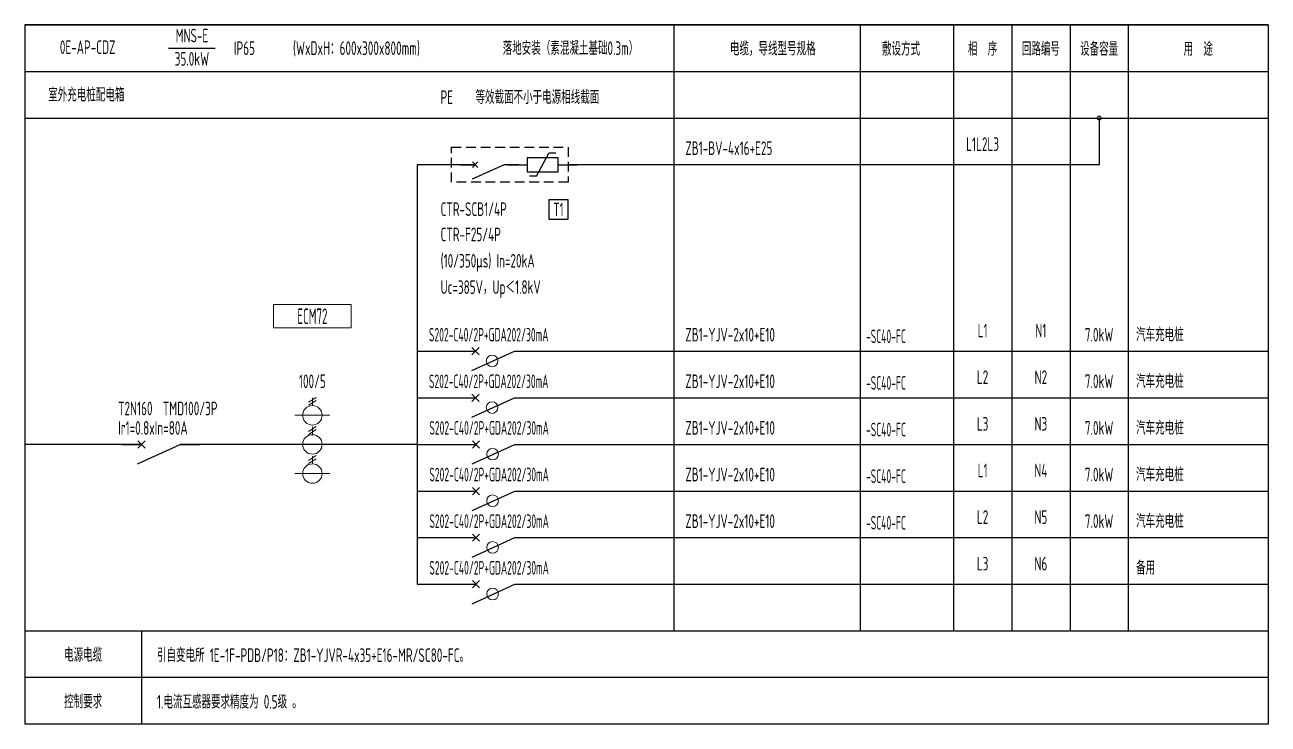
# Model space of a CAD drawing. Header units: millimetres. Extents: x 642589 to 822030, y 613835 to 674235.
# Drawn here: x 790030 to 822030, y 651230 to 669230 of the extents above; entities that cross this region are included whole.
import ezdxf
from ezdxf.enums import TextEntityAlignment as Align

# ---------------------------------------------------------------- set-up
doc = ezdxf.new("R2010")
doc.units = ezdxf.units.MM
doc.header["$LTSCALE"] = 500
doc.linetypes.add('DASHED', pattern=[0.75, 0.5, -0.25])
for name, color, linetype in [('电-系统-PE线', 3, 'JD'), ('电-系统-其他', 5, 'DASHED'), ('电-系统-布线', 7, 'Continuous'), ('电-系统-标注文字', 4, 'Continuous'), ('电-系统-标注线', 2, 'Continuous'), ('电-系统-设备', 121, 'Continuous')]:
    doc.layers.add(name, color=color, linetype=linetype)
doc.styles.get("Standard").update_dxf_attribs({"font": 'txt', "bigfont": 'AllInOneBig.shx'})
doc.styles.add('XD2008', font='xd-hzs.shx', dxfattribs={"width": 0.7, "bigfont": 'xd-hztxt.shx'})
doc.linetypes.add('JD', pattern='A,1.2,-0.01,["/",Standard,S=0.5,R=0,X=-0.1,Y=-0.2],-0.01,1.2,-0.4,0.1,-0.4', length=3.32)

# ---------------------------------------------------------------- blocks, each defined once
blk = doc.blocks.new('M_M7')
for p, q in [((-0.25, -0.2), (0, -0.75)), ((-0.047, -0.297), (0.047, -0.203)), ((-0.047, -0.203), (0.047, -0.297))]:
    blk.add_line(p, q)
for points in [[(0, 0), (0, -0.25)], [(0, -0.75), (0, -1)]]:
    blk.add_lwpolyline(points)
at = {"width": 0.8, "flags": 9}
blk.add_attdef('S', (0.25, -0.5), '', height=0.2, dxfattribs=at)
blk = doc.blocks.new('M_M17')
for p, q in [((-0.1, -0.728), (-0.1, -0.283)), ((-0.1, -0.283), (0.1, -0.283)), ((0.1, -0.283), (0.1, -0.728)), ((0.165, -0.416), (0.165, -0.316)), ((0.165, -0.416), (-0.167, -0.595)), ((-0.167, -0.695), (-0.167, -0.595)), ((0.1, -0.728), (-0.1, -0.728))]:
    blk.add_line(p, q)
for points in [[(0, 0), (0, -0.283)], [(0, -0.728), (0, -1)]]:
    blk.add_lwpolyline(points)
blk = doc.blocks.new('$Element$00000587')
for points in [[(0, 0), (0, -0.25)], [(0, -1), (0, -0.75), (-0.25, -0.2)], [(-0.047, -0.297), (0.047, -0.203)], [(-0.047, -0.203), (0.047, -0.297)]]:
    blk.add_lwpolyline(points)
at = {"flags": 9}
blk.add_attdef('S', (0, 0), '', height=0.00000667, dxfattribs=at)

msp = doc.modelspace()

# ---------------------------------------------------------------- linework, layer by layer
at = {"layer": '电-系统-PE线'}
msp.add_line((790030, 666830), (822030, 666830), dxfattribs=at)
at = {"layer": '电-系统-其他', "elevation": -186036}
msp.add_lwpolyline([(801013, 666080), (804013, 666080), (804013, 665180), (801013, 665180)], close=True, dxfattribs=at)
at = {"layer": '电-系统-布线'}
for p, q in [((817680, 666830), (817680, 665630)), ((800130, 665630), (800130, 654830)), ((801618, 665630, -372071), (800130, 665630, -204607)), ((817680, 665630), (804013, 665630, -186036)), ((800130, 660830), (801630, 660830)), ((802630, 660830), (804618, 660830)), ((804618, 660830), (822030, 660830)), ((800130, 659630), (801630, 659630)), ((802630, 659630), (804618, 659630)), ((804618, 659630), (822030, 659630)), ((793030, 658430), (790030, 658430)), ((793030, 658430), (790030, 658430)), ((798530, 658430), (794030, 658430)), ((800130, 658430), (794030, 658430)), ((800130, 658430), (801641, 658430)), ((802641, 658430), (804630, 658430)), ((804618, 658430), (822030, 658430)), ((800130, 657230), (801641, 657230)), ((802641, 657230), (804630, 657230)), ((804618, 657230), (822030, 657230)), ((800130, 656030), (801641, 656030)), ((802641, 656030), (804630, 656030)), ((804618, 656030), (822030, 656030)), ((800130, 654830), (801641, 654830)), ((802641, 654830), (804630, 654830)), ((804618, 654830), (822030, 654830))]:
    msp.add_line(p, q, dxfattribs=at)
msp.add_circle((817680, 666830), 50, dxfattribs=at)
at = {"layer": '电-系统-标注线', "ltscale": 2}
for p, q in [((822030, 669230), (790030, 669230)), ((790030, 669230), (822030, 669230)), ((790030, 669230), (790030, 651230, 0)), ((806730, 669230), (806730, 653630, 0)), ((811530, 669230), (811530, 653630, 0)), ((813930, 669230), (813930, 653630, 0)), ((815430, 669230), (815430, 653630, 0)), ((816930, 669230), (816930, 653630, 0)), ((818430, 669230), (818430, 653630, 0)), ((822030, 669230), (822030, 651230, 0)), ((793730, 668630), (794930, 668630)), ((790030, 668030), (822030, 668030)), ((790030, 653630, 0), (822030, 653630, 0)), ((793030, 653630, 0), (793030, 651230, 0)), ((822030, 652430, 0), (790030, 652430, 0)), ((822030, 651230, 0), (790030, 651230, 0))]:
    msp.add_line(p, q, dxfattribs=at)
at = {"layer": '电-系统-标注线', "ltscale": 2, "elevation": -186036}
msp.add_lwpolyline([(804013, 664730), (803513, 664730), (803513, 664230), (804013, 664230)], close=True, dxfattribs=at)
at = {"layer": '电-系统-设备', "lineweight": 0}
for p, q in [((797530, 659642), (797330, 659517)), ((797530, 659563), (797330, 659438)), ((797430, 659430), (797430, 659630)), ((797880, 659180), (796980, 659180)), ((797530, 658892), (797330, 658767)), ((797530, 658813), (797330, 658688)), ((797430, 658680), (797430, 658880)), ((797880, 658430), (796980, 658430)), ((797530, 658142), (797330, 658017)), ((797530, 658063), (797330, 657938)), ((797430, 657930), (797430, 658130)), ((797880, 657680), (796980, 657680))]:
    msp.add_line(p, q, dxfattribs=at)
at = {"layer": '电-系统-设备', "lineweight": 0, "elevation": 18788}
msp.add_lwpolyline([(798430, 661430), (796430, 661430), (796430, 662030), (798430, 662030)], close=True, dxfattribs=at)
at = {"layer": '电-系统-设备', "lineweight": 0}
for centre in [(802057, 660580), (802057, 659380), (802068, 658180), (802068, 656980), (802068, 655780), (802068, 654580)]:
    msp.add_circle(centre, 150, dxfattribs=at)
for centre, start, end in [((797430, 659180, 18788), 0, 180), ((797430, 659180, 18788), 180, 0), ((797430, 658430, 18788), 0, 180), ((797430, 658430, 18788), 180, 0), ((797430, 657680, 18788), 0, 180), ((797430, 657680, 18788), 180, 0)]:
    msp.add_arc(centre, 250, start, end, dxfattribs=at)

# ---------------------------------------------------------------- block references
at = {"layer": '电-系统-设备', "lineweight": 0, "rotation": 90}
for name, p, xscale, yscale, zscale in [('M_M17', (802448, 665630, -186036), -1800.000000001863, 1800.000000001863, 1800.000000001863), ('M_M7', (801130, 660830), 1999.999920165632, 1999.999920165632, 1999.999920165632), ('M_M7', (801130, 659630), 1999.999920165632, 1999.999920165632, 1999.999920165632), ('M_M7', (792530, 658430), 1999.999920165632, 1999.999920165632, 1999.999920165632), ('M_M7', (801141, 658430), 1999.999920165632, 1999.999920165632, 1999.999920165632), ('M_M7', (801141, 657230), 1999.999920165632, 1999.999920165632, 1999.999920165632), ('M_M7', (801141, 656030), 1999.999920165632, 1999.999920165632, 1999.999920165632), ('M_M7', (801141, 654830), 1999.999920165632, 1999.999920165632, 1999.999920165632)]:
    msp.add_blockref(name, p, dxfattribs=dict(at, xscale=xscale, yscale=yscale, zscale=zscale))
at = {"layer": '电-系统-设备', "xscale": 1500, "yscale": 1500, "zscale": 1500, "rotation": 90.00000000000001}
msp.add_blockref('$Element$00000587', (801243, 665630, -186036), dxfattribs=at)

# ---------------------------------------------------------------- texts
at = {"layer": '电-系统-标注文字', "ltscale": 2, "style": 'XD2008', "width": 0.7}
for s, p in [('MNS-E', (794330, 668780)), ('35.0kW', (794330, 668180)), ('PE', (800890, 667193)), ('等效截面不小于电源相线截面', (803221, 667193)), ('7.0kW', (817680, 661080)), ('100/5', (797430, 659880)), ('7.0kW', (817680, 659880)), ('7.0kW', (817680, 658680)), ('7.0kW', (817680, 657480)), ('7.0kW', (817680, 656280))]:
    msp.add_text(s, height=350, dxfattribs=at).set_placement(p, align=Align.CENTER)
at = {"layer": '电-系统-标注文字', "ltscale": 2, "style": 'XD2008'}
for s, width, p in [('0E-AP-CDZ', 0.7, (790930, 668480)), ('ZB1-BV-4x16+E25', 0.7, (807030, 665880, 171906)), ('CTR-SCB1/4P', 0.7, (800730, 664311)), ('CTR-F25/4P', 0.7, (800730, 663661)), ('(10/350μs) In=20kA', 0.7, (800730, 662982)), ('Uc=385V，Up＜1.8kV', 0.7, (800730, 662304)), ('汽车充电桩', 0.7, (818630, 661080)), ('S202-C40/2P+GDA202/30mA', 0.6, (800430, 661080)), ('ZB1-YJV-2x10+E10', 0.7, (807030, 661080)), ('-SC40-FC', 0.6, (811680, 661038)), ('S202-C40/2P+GDA202/30mA', 0.6, (800430, 659880)), ('ZB1-YJV-2x10+E10', 0.7, (807030, 659880)), ('-SC40-FC', 0.6, (811680, 659838)), ('汽车充电桩', 0.7, (818630, 659880, 0)), ('T2N160  TMD100/3P', 0.7, (792430, 659180)), ('Ir1=0.8xIn=80A', 0.7, (792430, 658680)), ('S202-C40/2P+GDA202/30mA', 0.6, (800441, 658680)), ('ZB1-YJV-2x10+E10', 0.7, (807030, 658680)), ('-SC40-FC', 0.6, (811680, 658638)), ('汽车充电桩', 0.7, (818630, 658680, 0)), ('S202-C40/2P+GDA202/30mA', 0.6, (800441, 657480)), ('ZB1-YJV-2x10+E10', 0.7, (807030, 657480)), ('-SC40-FC', 0.6, (811680, 657438)), ('汽车充电桩', 0.7, (818630, 657480)), ('汽车充电桩', 0.7, (818630, 656280, 0)), ('S202-C40/2P+GDA202/30mA', 0.6, (800441, 656280)), ('ZB1-YJV-2x10+E10', 0.7, (807030, 656280)), ('-SC40-FC', 0.6, (811680, 656238)), ('S202-C40/2P+GDA202/30mA', 0.6, (800441, 655080)), ('备用', 0.7, (818630, 655080, 0)), ('引自变电所 1E-1F-PDB/P18：ZB1-YJVR-4x35+E16-MR/SC80-FC。', 0.7, (793430, 652830, 0)), ('1.电流互感器要求精度为 0.5级 。', 0.7, (793430, 651630, 0))]:
    msp.add_text(s, height=350, dxfattribs=dict(at, width=width)).set_placement(p)
at = {"layer": '电-系统-标注文字', "ltscale": 2, "style": 'XD2008', "width": 0.7}
for s, p in [('IP65', (795410, 668630)), ('(WxDxH：600x300x800mm)', (796930, 668630)), ('落地安装（素混凝土基础0.3m）', (802330, 668630))]:
    msp.add_text(s, height=350, dxfattribs=at).set_placement(p, align=Align.MIDDLE_LEFT)
at = {"layer": '电-系统-标注文字', "ltscale": 2, "style": 'XD2008'}
for s, height, width, p in [('电缆，导线型号规格', 350, 0.7, (809280, 668630)), ('敷设方式', 350, 0.7, (812580, 668630)), ('相  序', 350, 0.7, (814680, 668630)), ('回路编号', 350, 0.7, (816180, 668630)), ('设备容量', 350, 0.7, (817680, 668630)), ('用  途', 350, 0.7, (820230, 668629)), ('T1', 350, 0.7, (803763, 664479, -372071)), ('ECM72', 400, 0.6, (797430, 661730)), ('电源电缆', 350, 0.7, (791530, 653030, 0)), ('控制要求', 350, 0.7, (791530, 651830, 0))]:
    msp.add_text(s, height=height, dxfattribs=dict(at, width=width)).set_placement(p, align=Align.MIDDLE)
at = {"layer": '电-系统-标注文字', "style": 'XD2008', "width": 0.7}
msp.add_text('室外充电桩配电箱', height=350, dxfattribs=at).set_placement((790630, 667430), align=Align.MIDDLE_LEFT)
at = {"layer": '电-系统-标注文字', "ltscale": 2, "style": 'XD2008', "width": 0.7}
for s, p in [('L1L2L3', (814680, 665880, -41069)), ('L1', (814680, 661080)), ('N1', (816180, 661080)), ('L2', (814680, 659880)), ('N2', (816180, 659880)), ('L3', (814680, 658680)), ('N3', (816180, 658680)), ('L1', (814680, 657480)), ('N4', (816180, 657480)), ('L2', (814680, 656280)), ('N5', (816180, 656280)), ('L3', (814680, 655080)), ('N6', (816180, 655080))]:
    msp.add_text(s, height=350, dxfattribs=at).set_placement(p, align=Align.BOTTOM_CENTER)

doc.saveas('drawing.dxf')
